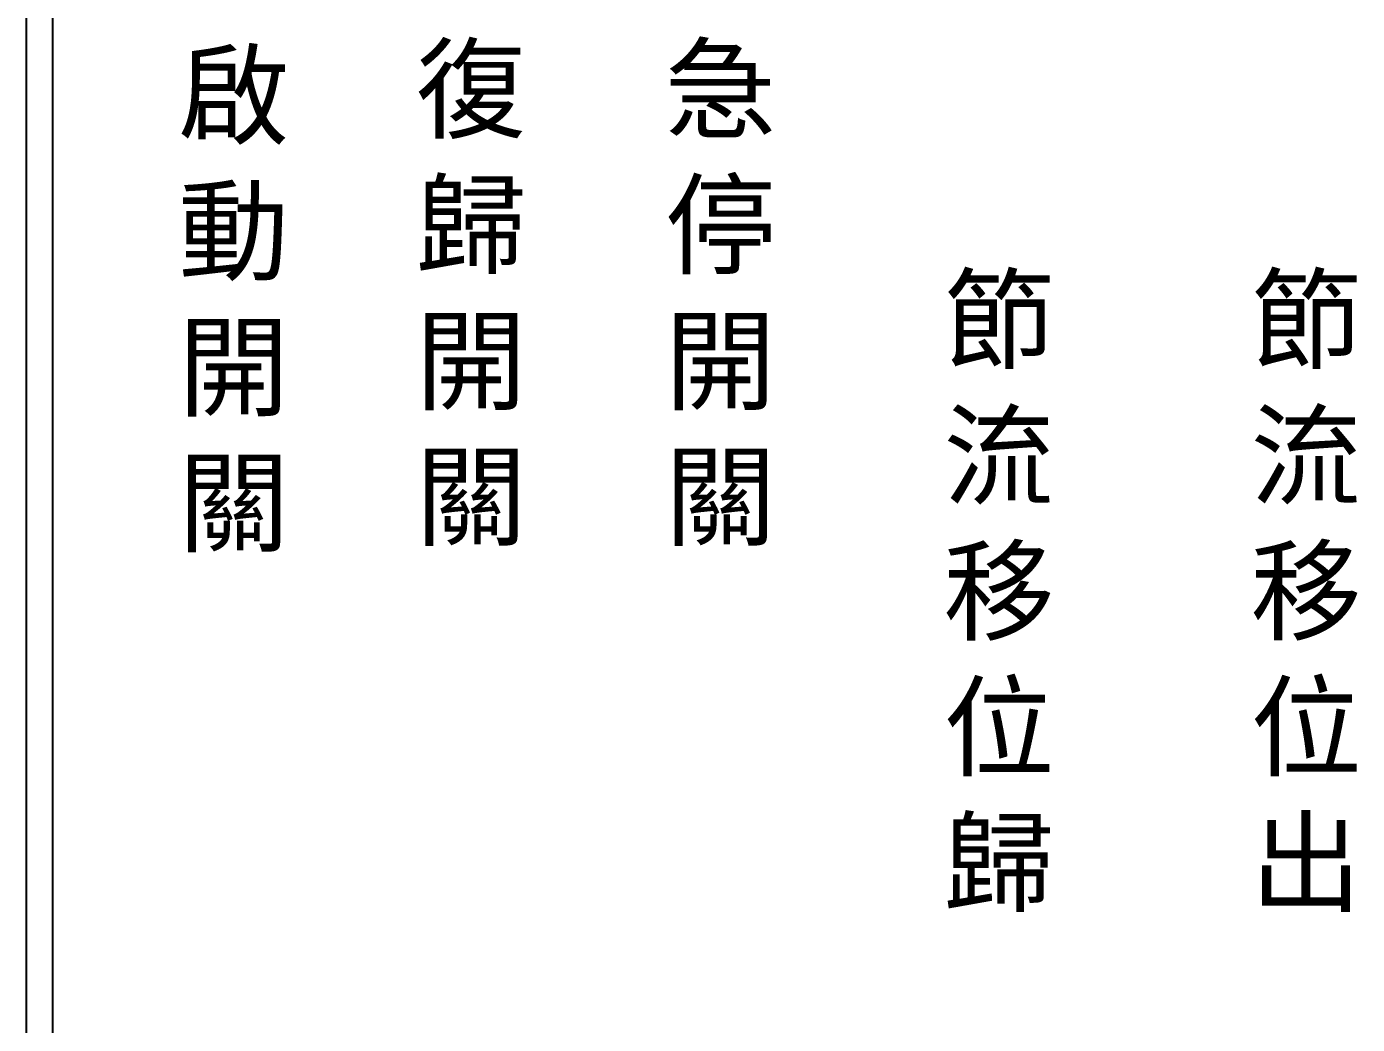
# Model space of a CAD drawing. Extents: x 275 to 562, y 265 to 469.
# Drawn here: x 274.9 to 338.6, y 312.7 to 360.5 of the extents above; entities that cross this region are included whole.
import ezdxf

# ---------------------------------------------------------------- set-up
doc = ezdxf.new("R2010")
doc.units = 0
doc.layers.add('圖框層', color=7, linetype='CONTINUOUS')
doc.layers.add('標尺寸層', color=3, linetype='CONTINUOUS')
doc.styles.add('CNS', font='romanc.shx', dxfattribs={"bigfont": 'chineset.shx'})

msp = doc.modelspace()

# ---------------------------------------------------------------- linework, layer by layer
at = {"layer": '圖框層', "color": 7}
for p, q in [((274.898, 264.945), (274.898, 468.914)), ((276.148, 266.195), (276.148, 467.665))]:
    msp.add_line(p, q, dxfattribs=at)

# ---------------------------------------------------------------- texts
at = {"layer": '標尺寸層', "color": 7, "char_height": 3.9, "style": 'CNS'}
for s, insert, width, attachment_point in [('{\\fDFKai-SB|b0|i0|c136|p65;啟動開關}', (282.159, 359.179), 4.96081, 1), ('{\\fDFKai-SB|b0|i0|c136|p65;復歸開關}', (296.188, 347.555), 6.57065, 5), ('{\\fDFKai-SB|b0|i0|c136|p65;急停開關}', (308.134, 347.555), 6.57065, 5), ('{\\fDFKai-SB|b0|i0|c136|p65;\\H0.64103x;\\P\\H1.56x;\\P節流移位歸}', (321.475, 338.611), 4.96081, 5), ('{\\fDFKai-SB|b0|i0|c136|p65;\\H0.64103x;\\P\\H1.56x;\\P節流移位出}', (336.187, 338.611), 4.96081, 5)]:
    msp.add_mtext(s, dxfattribs=dict(at, insert=insert, width=width, attachment_point=attachment_point))

doc.saveas('drawing.dxf')
